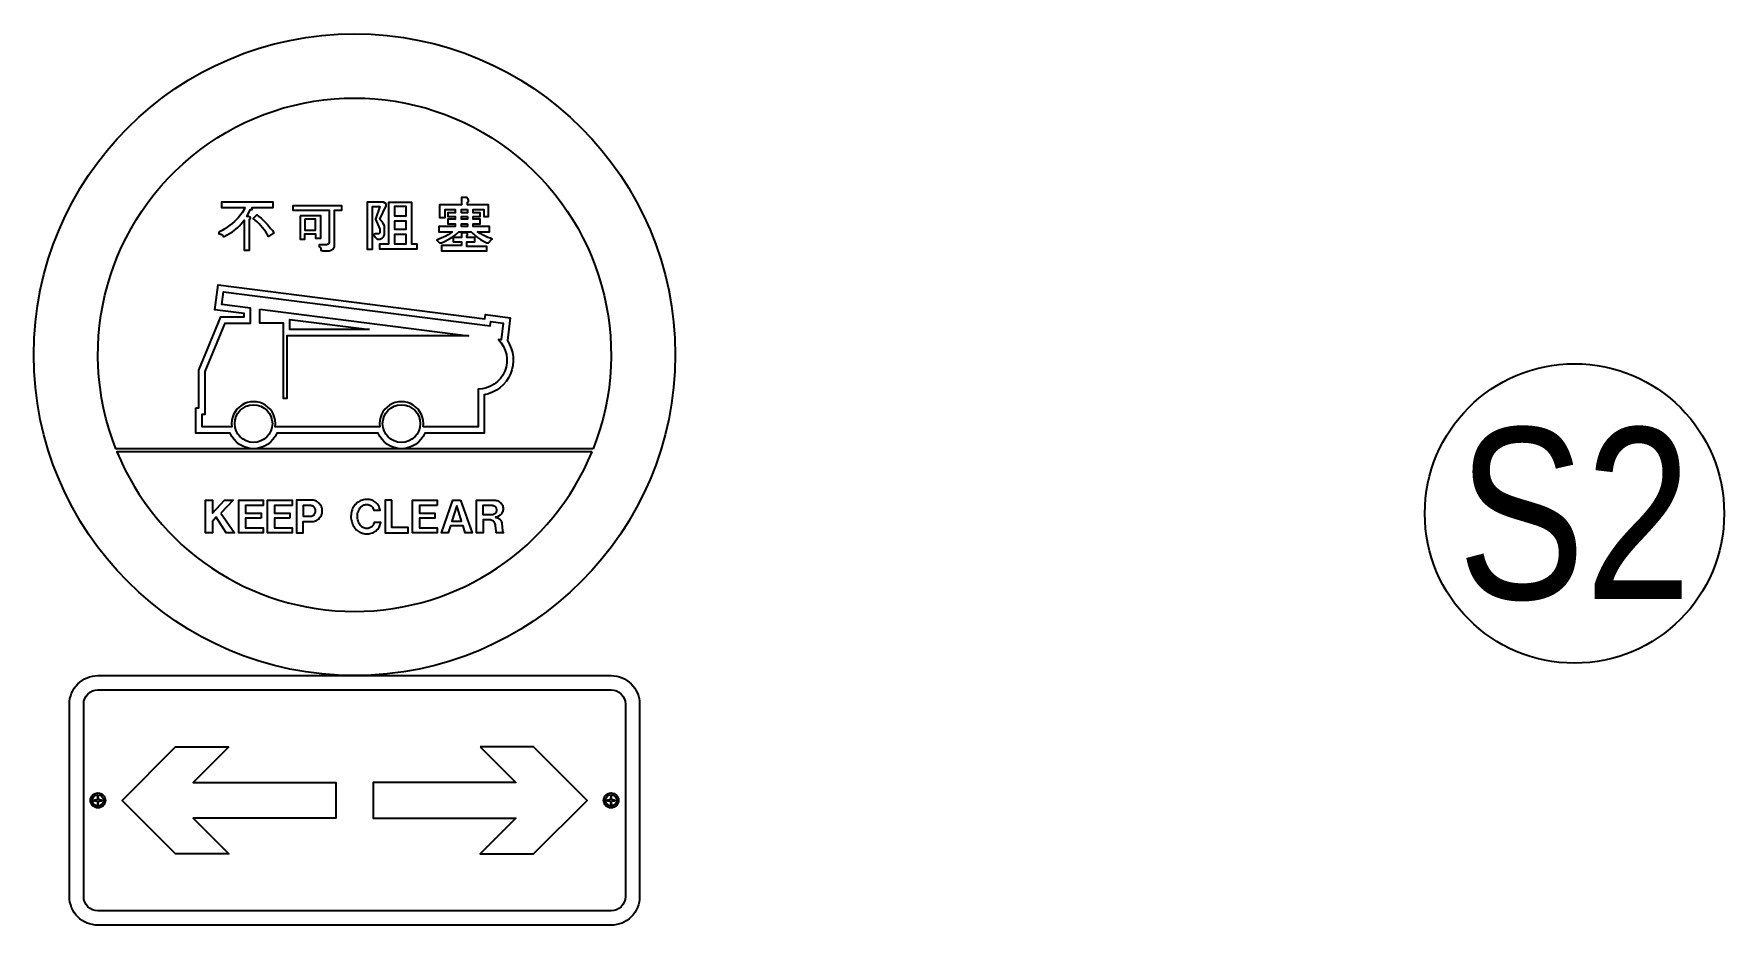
# Model space of a CAD drawing. Header units: millimetres. Extents: x 834681283 to 835686922, y 817551134 to 819407044.
# Drawn here: x 835101678 to 835116502, y 818044830 to 818052642 of the extents above; entities that cross this region are included whole.
import ezdxf
from ezdxf.enums import TextEntityAlignment as Align

# ---------------------------------------------------------------- set-up
doc = ezdxf.new("R2010")
doc.units = ezdxf.units.MM
doc.header["$LTSCALE"] = 1200
doc.header["$MEASUREMENT"] = 0
for name, color, linetype in [('P01-MAAN-P-EVA$0$AW-TXT-FS', 4, 'Continuous'), ('P01-MAAN-P-EVA$0$RLP390_C1', 1, 'Continuous'), ('P01-MAAN-P-EVA$0$RLP390_C3', 3, 'Continuous')]:
    doc.layers.add(name, color=color, linetype=linetype)
doc.styles.add('P01-MAAN-P-EVA$0$STANDARD', font='arial.ttf', dxfattribs={"width": 0.8})

# ---------------------------------------------------------------- blocks, each defined once
blk = doc.blocks.new('P01-MAAN-P-EVA$0$S2')
at = {"layer": 'P01-MAAN-P-EVA$0$AW-TXT-FS'}
blk.add_ellipse((0, 0), major_axis=(-928, 928), ratio=1, start_param=3.926991, end_param=10.210176, dxfattribs=at)
at = {"layer": 'P01-MAAN-P-EVA$0$AW-TXT-FS', "style": 'P01-MAAN-P-EVA$0$STANDARD', "width": 0.8}
blk.add_text('S2', height=1500, dxfattribs=at).set_placement((0, 0), align=Align.MIDDLE_CENTER)
blk = doc.blocks.new('P01-MAAN-P-EVA')
at = {"layer": 'P01-MAAN-P-EVA$0$RLP390_C1'}
for points in [[(835106584.3, 818049005.4), (835102397, 818049005.4, -1.4682706)], [(835103098.7, 818049362.9), (835103126.2, 818049362.9), (835103126.2, 818049692.9), (835103318.7, 818050160.4), (835103522.2, 818050160.4), (835103522.2, 818050190.3), (835103266.5, 818050222.8), (835103294.3, 818050441.1), (835105633.5, 818050143.7), (835105638.2, 818050180.9), (835105856.4, 818050153.1), (835105831, 818049953, -0.5393834), (835105628.7, 818049477.9), (835105628.7, 818049142.9), (835105106.2, 818049142.9, -0.6741999), (835104698.3, 818049142.9), (835103809.1, 818049142.9, -0.6741999), (835103401.2, 818049142.9), (835103098.7, 818049142.9)], [(835105092.8, 818049197.9, 1.1547005), (835104711.7, 818049197.9), (835103795.7, 818049197.9, 1.1547005), (835103414.6, 818049197.9), (835103153.7, 818049197.9), (835103153.7, 818049307.9), (835103181.2, 818049307.9), (835103181.2, 818049682.1), (835103355.5, 818050105.4), (835103577.2, 818050105.4), (835103577.2, 818050238.8), (835103328, 818050270.4), (835103341.9, 818050379.6), (835105681.1, 818050082.2), (835105685.8, 818050119.4), (835105794.9, 818050105.5), (835105776.3, 818049959.2), (835105752.6, 818049962.2, -0.6696291), (835105573.7, 818049527.9), (835105573.7, 818049197.9)], [(835106573.9, 818048979.5), (835102407.4, 818048979.5, 0.6720215)]]:
    blk.add_lwpolyline(points, format="xyb", close=True, dxfattribs=at)
for points in [[(835103522.1, 818051103.4), (835103513.7, 818051087.5), (835103504.3, 818051071.6), (835103494, 818051057.6), (835103482.8, 818051042.6), (835103470.7, 818051029.5), (835103458.5, 818051016.4), (835103438.9, 818050997.7), (835103418.3, 818050980.9), (835103397.7, 818050964), (835103375.2, 818050948.1), (835103353.7, 818050933.2), (835103331.3, 818050918.2), (835103307.9, 818050905.1), (835103299.5, 818050896.7), (835103299.5, 818050889.2), (835103305.1, 818050889.2), (835103310.7, 818050889.2), (835103316.3, 818050887.3), (835103321, 818050885.5), (835103325.7, 818050882.7), (835103330.3, 818050878.9), (835103334.1, 818050875.2), (835103336.9, 818050870.5), (835103339.7, 818050865.8), (835103347.2, 818050865.8), (835103419.2, 818050905.1), (835103435.1, 818050918.2), (835103451, 818050931.3), (835103466.9, 818050945.3), (835103480.9, 818050960.3), (835103495.9, 818050976.2), (835103509, 818050992.1), (835103522.1, 818051008), (835103522.1, 818050746.1), (835103569.8, 818050746.1), (835103569.8, 818051016.4), (835103574.5, 818051020.2), (835103577.3, 818051023.9), (835103577.3, 818051032.3), (835103572.6, 818051035.1), (835103567, 818051037.9), (835103561.4, 818051039.8), (835103545.5, 818051039.8), (835103577.3, 818051103.4), (835103585.7, 818051102.5), (835103593.2, 818051103.4), (835103593.2, 818051119.3), (835103656.8, 818051119.3), (835103776.5, 818051119.3), (835103776.5, 818051167), (835103323.8, 818051167), (835103323.8, 818051119.3), (835103410.8, 818051119.3), (835103529.6, 818051119.3)], [(835104265.7, 818050807.8), (835104263.9, 818050804.1), (835104260.1, 818050799.4), (835104256.4, 818050796.6), (835104251.7, 818050794.7), (835104247, 818050793.8), (835104241.4, 818050792.9), (835104236.7, 818050793.8), (835104180.6, 818050793.8), (835104180.6, 818050777.9), (835104185.3, 818050775.1), (835104189, 818050771.3), (835104192.8, 818050766.7), (835104194.6, 818050762), (835104196.5, 818050757.3), (835104197.4, 818050751.7), (835104196.5, 818050746.1), (835104212.4, 818050738.6), (835104260.1, 818050738.6), (835104268.5, 818050739.5), (835104276.9, 818050742.4), (835104285.4, 818050745.2), (835104292.8, 818050749.8), (835104300.3, 818050754.5), (835104305, 818050758.3), (835104308.8, 818050762.9), (835104311.6, 818050768.5), (835104314.4, 818050774.2), (835104315.3, 818050779.8), (835104316.2, 818050786.3), (835104316.2, 818051095.9), (835104379.8, 818051095.9), (835104379.8, 818051135.2), (835103950.5, 818051135.2), (835103950.5, 818051095.9), (835104268.5, 818051095.9), (835104268.5, 818050818.1), (835104267.6, 818050812.5)], [(835104739, 818050984.6), (835104730.6, 818050995.8), (835104722.2, 818051006.1), (835104712.8, 818051016.4), (835104769, 818051135.2), (835104769, 818051151.1), (835104744.6, 818051167), (835104728.7, 818051167), (835104721.3, 818051167), (835104601.5, 818051167), (835104601.5, 818050754.5), (835104649.2, 818050754.5), (835104649.2, 818051127.7), (835104712.8, 818051127.7), (835104673.5, 818051016.4), (835104712.8, 818050928.5), (835104713.8, 818050918.2), (835104713.8, 818050907.9), (835104712.8, 818050896.7), (835104705.3, 818050889.2), (835104702.5, 818050888.3), (835104699.7, 818050888.3), (835104696.9, 818050889.2), (835104673.5, 818050889.2), (835104657.6, 818050881.7), (835104673.5, 818050857.4), (835104689.4, 818050841.5), (835104705.3, 818050841.5), (835104711.9, 818050842.4), (835104717.5, 818050844.3), (835104724.1, 818050846.2), (835104729.7, 818050849.9), (835104735.3, 818050853.7), (835104740, 818050858.3), (835104744.6, 818050863), (835104747.4, 818050868.6), (835104750.2, 818050875.2), (835104753.1, 818050881.7), (835104754, 818050892), (835104754, 818050902.3), (835104753.1, 818050912.6), (835104753.1, 818050928.5), (835104753.1, 818050944.4), (835104753.1, 818050960.3), (835104745.6, 818050972.5)], [(835104871.8, 818051167), (835104990.6, 818051167), (835104990.6, 818050802.2), (835105038.3, 818050802.2), (835105038.3, 818050754.5), (835104712.8, 818050754.5), (835104712.8, 818050802.2), (835104792.3, 818050802.2), (835104792.3, 818051167)], [(835104840, 818051119.3), (835104840, 818051048.2), (835104942.9, 818051048.2), (835104942.9, 818051127.7), (835104840, 818051127.7)], [(835105596.8, 818050840.6), (835105623, 818050824.7), (835105650.1, 818050809.7), (835105666, 818050809.7), (835105670.7, 818050817.2), (835105676.3, 818050824.7), (835105682.8, 818050831.2), (835105690.3, 818050836.8), (835105697.8, 818050841.5), (835105681.9, 818050849.9), (835105658.5, 818050858.3), (835105636, 818050868.6), (835105613.6, 818050879.9), (835105591.1, 818050892), (835105570.6, 818050905.1), (835105673.5, 818050905.1), (835105673.5, 818050952.8), (835105650.1, 818050952.8), (835105530.3, 818050952.8), (835105530.3, 818050976.2), (835105594, 818050976.2), (835105594, 818051016.4), (835105530.3, 818051016.4), (835105530.3, 818051039.8), (835105594, 818051039.8), (835105594, 818051071.6), (835105530.3, 818051071.6), (835105530.3, 818051103.4), (835105625.8, 818051103.4), (835105625.8, 818051039.8), (835105666, 818051039.8), (835105666, 818051143.6), (835105602.4, 818051143.6), (835105482.6, 818051143.6), (835105482.6, 818051167), (835105486.4, 818051168.9), (835105489.2, 818051171.7), (835105491.1, 818051175.4), (835105491.1, 818051182.9), (835105486.4, 818051191.3), (835105481.7, 818051199.7), (835105475.2, 818051206.3), (835105427.5, 818051206.3), (835105427.5, 818051143.6), (835105356.4, 818051143.6), (835105236.6, 818051143.6), (835105236.6, 818051032.3), (835105284.3, 818051032.3), (835105284.3, 818051103.4), (835105372.3, 818051103.4), (835105372.3, 818051071.6), (835105308.7, 818051071.6), (835105308.7, 818051039.8), (835105372.3, 818051039.8), (835105372.3, 818051016.4), (835105308.7, 818051016.4), (835105308.7, 818050976.2), (835105372.3, 818050976.2), (835105372.3, 818050952.8), (835105348, 818050952.8), (835105229.2, 818050952.8), (835105229.2, 818050905.1), (835105348, 818050905.1), (835105329.2, 818050892), (835105310.5, 818050880.8), (835105290.9, 818050869.6), (835105270.3, 818050859.3), (835105249.7, 818050849.9), (835105229.2, 818050841.5), (835105213.3, 818050834), (835105236.6, 818050809.7), (835105252.5, 818050809.7), (835105279.7, 818050821.9), (835105305.9, 818050835), (835105332.1, 818050849.9), (835105347, 818050859.3), (835105362, 818050869.6), (835105376.9, 818050880.8), (835105390, 818050892.9), (835105404.1, 818050905.1), (835105514.4, 818050905.1), (835105527.5, 818050892), (835105541.6, 818050879.9), (835105555.6, 818050868.6), (835105570.6, 818050857.4)], [(835103652.1, 818051040.7), (835103670.8, 818051025.8), (835103689.5, 818051008.9), (835103707.3, 818050992.1), (835103724.1, 818050974.3), (835103740, 818050955.6), (835103755, 818050936.9), (835103770, 818050917.3), (835103784, 818050896.7), (835103736.3, 818050865.8), (835103724.1, 818050885.5), (835103712, 818050905.1), (835103698, 818050923.8), (835103683.9, 818050942.5), (835103669, 818050960.3), (835103653.1, 818050977.1), (835103636.2, 818050993), (835103619.4, 818051008.9), (835103601.6, 818051023.9), (835103633.4, 818051055.7)], [(835104014.1, 818051048.2), (835104014.1, 818050960.3), (835104014.1, 818050841.5), (835104054.3, 818050841.5), (835104054.3, 818050889.2), (835104148.8, 818050889.2), (835104148.8, 818050849.9), (835104196.5, 818050849.9), (835104196.5, 818050928.5), (835104196.5, 818051048.2), (835104132.9, 818051048.2)], [(835104054.3, 818051016.4), (835104054.3, 818050921), (835104148.8, 818050921), (835104148.8, 818051016.4)], [(835104840, 818050992.1), (835104840, 818050928.5), (835104942.9, 818050928.5), (835104942.9, 818051000.5), (835104840, 818051000.5)], [(835105482.6, 818051103.4), (835105482.6, 818051071.6), (835105427.5, 818051071.6), (835105427.5, 818051103.4)], [(835105482.6, 818051039.8), (835105482.6, 818051016.4), (835105427.5, 818051016.4), (835105427.5, 818051039.8)], [(835104840, 818050873.3), (835104840, 818050802.2), (835104942.9, 818050802.2), (835104942.9, 818050881.7), (835104840, 818050881.7)], [(835105427.5, 818050786.3), (835105372.3, 818050786.3), (835105252.5, 818050786.3), (835105252.5, 818050738.6), (835105650.1, 818050738.6), (835105650.1, 818050777.9), (835105594, 818050777.9), (835105475.2, 818050777.9), (835105475.2, 818050818.1), (835105546.3, 818050818.1), (835105546.3, 818050857.4), (835105475.2, 818050857.4), (835105475.2, 818050873.3), (835105478, 818050875.2), (835105480.8, 818050878), (835105482.6, 818050881.7), (835105482.6, 818050889.2), (835105478, 818050892.9), (835105473.3, 818050895.8), (835105466.7, 818050896.7), (835105427.5, 818050896.7), (835105427.5, 818050857.4), (835105356.4, 818050857.4), (835105356.4, 818050818.1), (835105427.5, 818050818.1)], [(835105482.6, 818050976.2), (835105482.6, 818050952.8), (835105427.5, 818050952.8), (835105427.5, 818050976.2)], [(835103659.7, 818050228.3), (835105491.2, 818049995.4), (835103896.2, 818049995.4), (835103896.2, 818049445.4), (835103868.7, 818049445.4), (835103868.7, 818050105.4), (835103659.7, 818050105.4)], [(835104622.4, 818050050.4), (835103923.7, 818050050.4), (835103923.7, 818050139.3)], [(835103317, 818048439.3), (835103437.7, 818048267), (835103365.1, 818048267), (835103276.2, 818048404.9), (835103244.5, 818048367.7), (835103244.5, 818048267), (835103184.6, 818048267), (835103184.6, 818048554.5), (835103244.5, 818048554.5), (835103244.5, 818048439.3), (835103351.5, 818048554.5), (835103425.9, 818048554.5)], [(835103670.7, 818048395.8), (835103535.6, 818048395.8), (835103535.6, 818048313.3), (835103690.7, 818048313.3), (835103690.7, 818048267), (835103474.8, 818048267), (835103474.8, 818048554.5), (835103690.7, 818048554.5), (835103690.7, 818048508.3), (835103535.6, 818048508.3), (835103535.6, 818048442.1), (835103670.7, 818048442.1)], [(835103923.8, 818048395.8), (835103788.6, 818048395.8), (835103788.6, 818048313.3), (835103943.7, 818048313.3), (835103943.7, 818048267), (835103727.9, 818048267), (835103727.9, 818048554.5), (835103943.7, 818048554.5), (835103943.7, 818048508.3), (835103788.6, 818048508.3), (835103788.6, 818048442.1), (835103923.8, 818048442.1)], [(835104148.7, 818048549.1), (835104140.5, 818048551.8), (835104131.5, 818048553.6), (835104122.4, 818048554.5), (835104113.3, 818048554.5), (835103980.9, 818048554.5), (835103980.9, 818048267), (835104039, 818048267), (835104039, 818048367.7), (835104113.3, 818048367.7), (835104122.4, 818048367.7), (835104131.5, 818048368.6), (835104140.5, 818048370.4), (835104148.7, 818048373.1), (835104156.9, 818048376.8), (835104165, 818048381.3), (835104172.3, 818048386.7), (835104179.5, 818048392.2), (835104185, 818048399.4), (835104191.3, 818048406.7), (835104195.9, 818048414.8), (835104200.4, 818048423.9), (835104204, 818048433), (835104205.8, 818048442.1), (835104207.6, 818048451.1), (835104207.6, 818048461.1), (835104207.6, 818048470.2), (835104205.8, 818048480.1), (835104204, 818048489.2), (835104200.4, 818048498.3), (835104195.9, 818048507.4), (835104191.3, 818048515.5), (835104185, 818048522.8), (835104179.5, 818048529.1), (835104172.3, 818048535.5), (835104165, 818048540.9), (835104156.9, 818048545.4)], [(835104120.6, 818048504.6), (835104114.2, 818048506.4), (835104107.9, 818048508.3), (835104101.5, 818048508.3), (835104039, 818048508.3), (835104039, 818048413.9), (835104101.5, 818048413.9), (835104107.9, 818048413.9), (835104114.2, 818048414.8), (835104120.6, 818048416.7), (835104126, 818048420.3), (835104130.6, 818048423), (835104136, 818048427.5), (835104139.6, 818048432.1), (835104143.3, 818048437.5), (835104146, 818048443), (835104147.8, 818048448.4), (835104148.7, 818048454.7), (835104149.6, 818048461.1), (835104148.7, 818048467.4), (835104147.8, 818048472.9), (835104146, 818048479.2), (835104143.3, 818048484.7), (835104139.6, 818048490.1), (835104136, 818048494.7), (835104130.6, 818048498.3), (835104126, 818048501.9)], [(835104624.8, 818048511.9), (835104631.2, 818048508.3), (835104637.5, 818048503.7), (835104643, 818048498.3), (835104648.4, 818048492.8), (835104652, 818048486.5), (835104655.7, 818048480.1), (835104658.4, 818048472.9), (835104660.2, 818048465.6), (835104714.6, 818048465.6), (835104712.8, 818048475.6), (835104710.1, 818048484.7), (835104706.5, 818048494.7), (835104702.8, 818048503.7), (835104697.4, 818048511.9), (835104691, 818048520), (835104684.7, 818048527.3), (835104677.4, 818048534.6), (835104669.3, 818048540.9), (835104661.1, 818048546.3), (835104652, 818048550.9), (835104643, 818048554.5), (835104633, 818048557.2), (835104622.1, 818048560), (835104612.1, 818048560.9), (835104601.3, 818048561.8), (835104590.4, 818048561.8), (835104580.4, 818048560), (835104569.5, 818048558.1), (835104559.5, 818048555.4), (835104549.6, 818048552.7), (835104539.6, 818048548.2), (835104530.5, 818048542.7), (835104521.4, 818048537.3), (835104512.4, 818048530.9), (835104504.2, 818048523.7), (835104497, 818048516.4), (835104490.6, 818048508.3), (835104484.3, 818048499.2), (835104478.8, 818048490.1), (835104474.3, 818048481), (835104470.7, 818048471.1), (835104466.1, 818048460.2), (835104463.4, 818048448.4), (835104461.6, 818048436.6), (835104460.7, 818048424.8), (835104459.8, 818048413), (835104459.8, 818048401.2), (835104461.6, 818048389.4), (835104463.4, 818048377.7), (835104466.1, 818048366.8), (835104469.8, 818048355), (835104474.3, 818048344.1), (835104479.7, 818048333.2), (835104485.2, 818048323.2), (835104491.5, 818048313.3), (835104498.8, 818048304.2), (835104506, 818048296), (835104514.2, 818048288.8), (835104522.4, 818048282.4), (835104531.4, 818048277), (835104541.4, 818048272.5), (835104551.4, 818048267.9), (835104561.4, 818048265.2), (835104572.2, 818048262.5), (835104582.2, 818048260.7), (835104593.1, 818048260.7), (835104604, 818048260.7), (835104614.9, 818048260.7), (835104625.7, 818048262.5), (835104636.6, 818048265.2), (835104647.5, 818048268.8), (835104657.5, 818048272.5), (835104665.6, 818048277), (835104673.8, 818048281.5), (835104681.1, 818048287), (835104687.4, 818048293.3), (835104694.7, 818048300.6), (835104700.1, 818048307.8), (835104705.6, 818048315.1), (835104710.1, 818048323.2), (835104713.7, 818048332.3), (835104716.4, 818048340.5), (835104719.2, 818048349.5), (835104720.1, 818048358.6), (835104662.9, 818048358.6), (835104661.1, 818048352.3), (835104658.4, 818048345), (835104655.7, 818048338.7), (835104651.1, 818048333.2), (835104646.6, 818048327.8), (835104642.1, 818048322.3), (835104635.7, 818048317.8), (835104630.3, 818048314.2), (835104623, 818048311.5), (835104616.7, 818048308.7), (835104609.4, 818048306.9), (835104602.2, 818048306), (835104594.9, 818048306), (835104588.6, 818048306.9), (835104580.4, 818048308.7), (835104573.1, 818048311.5), (835104565, 818048314.2), (835104558.6, 818048318.7), (835104552.3, 818048323.2), (835104545.9, 818048328.7), (835104540.5, 818048335), (835104536, 818048341.4), (835104530.5, 818048351.4), (835104526, 818048361.3), (835104522.4, 818048372.2), (835104519.6, 818048382.2), (835104516.9, 818048394), (835104516, 818048404.9), (835104516, 818048415.7), (835104516.9, 818048426.6), (835104517.8, 818048437.5), (835104520.5, 818048448.4), (835104524.2, 818048459.3), (835104528.7, 818048470.2), (835104533.2, 818048479.2), (835104537.8, 818048485.6), (835104542.3, 818048491.9), (835104547.7, 818048497.4), (835104553.2, 818048501.9), (835104559.5, 818048506.4), (835104565.9, 818048510.1), (835104573.1, 818048512.8), (835104580.4, 818048514.6), (835104587.7, 818048516.4), (835104594.9, 818048517.3), (835104602.2, 818048517.3), (835104610.3, 818048516.4), (835104617.6, 818048514.6)], [(835104818, 818048554.5), (835104758.2, 818048554.5), (835104758.2, 818048267), (835104962.2, 818048267), (835104962.2, 818048316), (835104818, 818048316)], [(835105215.3, 818048508.3), (835105060.2, 818048508.3), (835105060.2, 818048442.1), (835105195.3, 818048442.1), (835105195.3, 818048395.8), (835105060.2, 818048395.8), (835105060.2, 818048313.3), (835105215.3, 818048313.3), (835105215.3, 818048267), (835104999.4, 818048267), (835104999.4, 818048554.5), (835105215.3, 818048554.5)], [(835105419.3, 818048554.5), (835105522.7, 818048267), (835105460.1, 818048267), (835105442.9, 818048330.5), (835105333.2, 818048330.5), (835105313.2, 818048267), (835105252.4, 818048267), (835105353.1, 818048554.5)], [(835105387.6, 818048508.3), (835105344.9, 818048370.4), (835105428.4, 818048370.4)], [(835105755.8, 818048544.5), (835105763, 818048540), (835105768.5, 818048535.5), (835105774.8, 818048530), (835105779.4, 818048523.7), (835105783.9, 818048517.3), (835105787.5, 818048510.1), (835105790.3, 818048502.8), (835105792.1, 818048495.6), (835105793.9, 818048487.4), (835105793.9, 818048480.1), (835105793.9, 818048472), (835105792.1, 818048463.8), (835105790.3, 818048456.6), (835105787.5, 818048449.3), (835105783.9, 818048442.1), (835105780.3, 818048435.7), (835105774.8, 818048429.4), (835105769.4, 818048423.9), (835105763, 818048419.4), (835105756.7, 818048414.8), (835105750.3, 818048411.2), (835105743.1, 818048408.5), (835105734.9, 818048405.8), (835105727.7, 818048404.9), (835105734, 818048404), (835105741.3, 818048402.1), (835105747.6, 818048399.4), (835105754, 818048395.8), (835105759.4, 818048392.2), (835105764.9, 818048387.6), (835105769.4, 818048382.2), (835105773, 818048376.8), (835105776.7, 818048370.4), (835105779.4, 818048364.1), (835105781.2, 818048356.8), (835105782.1, 818048350.4), (835105787.5, 818048287), (835105788.4, 818048281.5), (835105790.3, 818048276.1), (835105793, 818048271.5), (835105796.6, 818048267), (835105735.8, 818048267), (835105734, 818048271.5), (835105733.1, 818048276.1), (835105733.1, 818048281.5), (835105727.7, 818048333.2), (835105726.8, 818048339.6), (835105725, 818048346.8), (835105721.3, 818048353.2), (835105717.7, 818048359.5), (835105714.1, 818048365), (835105708.6, 818048370.4), (835105702.3, 818048374), (835105695.9, 818048377.7), (835105689.6, 818048379.5), (835105682.3, 818048381.3), (835105676, 818048382.2), (835105617.9, 818048382.2), (835105617.9, 818048267), (835105560.8, 818048267), (835105560.8, 818048554.5), (835105718.6, 818048554.5), (835105726.8, 818048553.6), (835105734, 818048552.7), (835105742.2, 818048550.9), (835105749.4, 818048548.2)], [(835105710.4, 818048507.4), (835105715.9, 818048504.6), (835105721.3, 818048501), (835105725.9, 818048496.5), (835105729.5, 818048491), (835105732.2, 818048486.5), (835105734, 818048480.1), (835105735.8, 818048474.7), (835105735.8, 818048468.4), (835105735.8, 818048462), (835105734, 818048455.7), (835105732.2, 818048450.2), (835105729.5, 818048444.8), (835105725.9, 818048440.2), (835105721.3, 818048435.7), (835105715.9, 818048432.1), (835105710.4, 818048428.4), (835105705, 818048426.6), (835105698.7, 818048425.7), (835105693.2, 818048424.8), (835105617.9, 818048424.8), (835105617.9, 818048511), (835105693.2, 818048511), (835105698.7, 818048511), (835105705, 818048509.2)]]:
    blk.add_lwpolyline(points, close=True, dxfattribs=at)
for centre, radius in [((835104490.7, 818049829.5), 2812.5), ((835103605.1, 818049225.4), 165), ((835104902.3, 818049225.4), 165), ((835102240.7, 818045923.3), 50), ((835106740.7, 818045923.3), 50)]:
    blk.add_circle(centre, radius, dxfattribs=at)
at = {"layer": 'P01-MAAN-P-EVA$0$RLP390_C1', "color": 9}
for centre in [(835102240.7, 818045923.3), (835106740.7, 818045923.3)]:
    blk.add_circle(centre, 65.6, dxfattribs=at)
at = {"layer": 'P01-MAAN-P-EVA$0$RLP390_C3', "color": 9}
for p, q in [((835102237.6, 818045954.4), (835102240.4, 818045965.8)), ((835102241, 818045965.8), (835102243.8, 818045954.4)), ((835106740.4, 818045965.8), (835106737.6, 818045954.4)), ((835106743.8, 818045954.4), (835106741, 818045965.8)), ((835102209.6, 818045926.4), (835102198.2, 818045923.6)), ((835102198.2, 818045923), (835102209.6, 818045920.1)), ((835102237.6, 818045892.1), (835102240.4, 818045880.7)), ((835102241, 818045880.7), (835102243.8, 818045892.1)), ((835102271.8, 818045926.4), (835102283.2, 818045923.6)), ((835102283.2, 818045923), (835102271.8, 818045920.1)), ((835106709.6, 818045926.4), (835106698.2, 818045923.6)), ((835106698.2, 818045923), (835106709.6, 818045920.1)), ((835106740.4, 818045880.7), (835106737.6, 818045892.1)), ((835106743.8, 818045892.1), (835106741, 818045880.7)), ((835106771.8, 818045926.4), (835106783.2, 818045923.6)), ((835106783.2, 818045923), (835106771.8, 818045920.1))]:
    blk.add_line(p, q, dxfattribs=at)
at = {"layer": 'P01-MAAN-P-EVA$0$RLP390_C3'}
for points in [[(835101990.7, 818045079.5), (835101990.7, 818046767, -0.4142136), (835102240.7, 818047017), (835106740.7, 818047017, -0.4142136), (835106990.7, 818046767), (835106990.7, 818045079.5, -0.4142136), (835106740.7, 818044829.5), (835102240.7, 818044829.5, -0.4142136)], [(835102115.7, 818045079.5), (835102115.7, 818046767, -0.4142136), (835102240.7, 818046892), (835106740.7, 818046892, -0.4142136), (835106865.7, 818046767), (835106865.7, 818045079.5, -0.4142136), (835106740.7, 818044954.5), (835102240.7, 818044954.5, -0.4142136)]]:
    blk.add_lwpolyline(points, format="xyb", close=True, dxfattribs=at)
for points in [[(835103389.1, 818046392), (835103076.6, 818046079.5), (835104326.6, 818046079.5), (835104326.6, 818045767), (835103076.6, 818045767), (835103389.1, 818045454.5), (835102920.4, 818045454.5), (835102451.6, 818045923.3), (835102920.4, 818046392)], [(835105592.2, 818046392), (835105904.7, 818046079.5), (835104654.7, 818046079.5), (835104654.7, 818045767), (835105904.7, 818045767), (835105592.2, 818045454.5), (835106061, 818045454.5), (835106529.7, 818045923.3), (835106061, 818046392)]]:
    blk.add_lwpolyline(points, close=True, dxfattribs=at)
at = {"layer": 'P01-MAAN-P-EVA$0$RLP390_C3', "color": 9}
for centre, radius, start, end in [((835102555.2, 818045924.1), 319.1, 174.5582, 179.33869), ((835102240.7, 818045965.7), 0.312, 13.89693, 166.10307), ((835101926.2, 818045924.1), 319.1, 0.66131, 5.4418), ((835107055.2, 818045924.1), 319.1, 174.5582, 179.33869), ((835106740.7, 818045965.7), 0.312, 13.89693, 166.10307), ((835106426.2, 818045924.1), 319.1, 0.66131, 5.4418), ((835102198.2, 818045923.3), 0.312, 103.89694, 256.10306), ((835102239.8, 818045608.7), 319.1, 90.66131, 95.44178), ((835102239.8, 818046237.8), 319.1, 264.55822, 269.33869), ((835102555.2, 818045922.4), 319.1, 180.66131, 185.4418), ((835102240.7, 818045880.8), 0.312, 193.89693, 346.10307), ((835101926.2, 818045922.4), 319.1, 354.5582, 359.33869), ((835102241.5, 818045608.7), 319.1, 84.55822, 89.33869), ((835102241.5, 818046237.8), 319.1, 270.66131, 275.44178), ((835102283.1, 818045923.3), 0.312, 283.89694, 76.10306), ((835106698.2, 818045923.3), 0.312, 103.89694, 256.10306), ((835106739.8, 818045608.7), 319.1, 90.66131, 95.44178), ((835106739.8, 818046237.8), 319.1, 264.55822, 269.33869), ((835107055.2, 818045922.4), 319.1, 180.66131, 185.4418), ((835106740.7, 818045880.8), 0.312, 193.89693, 346.10307), ((835106426.2, 818045922.4), 319.1, 354.5582, 359.33869), ((835106741.5, 818045608.7), 319.1, 84.55822, 89.33869), ((835106741.5, 818046237.8), 319.1, 270.66131, 275.44178), ((835106783.1, 818045923.3), 0.312, 283.89694, 76.10306)]:
    blk.add_arc(centre, radius, start, end, dxfattribs=at)
blk.add_blockref('P01-MAAN-P-EVA$0$S2', (835115189.6, 818048438.3))

msp = doc.modelspace()

# ---------------------------------------------------------------- block references
msp.add_blockref('P01-MAAN-P-EVA', (0, 0))

doc.saveas('drawing.dxf')
